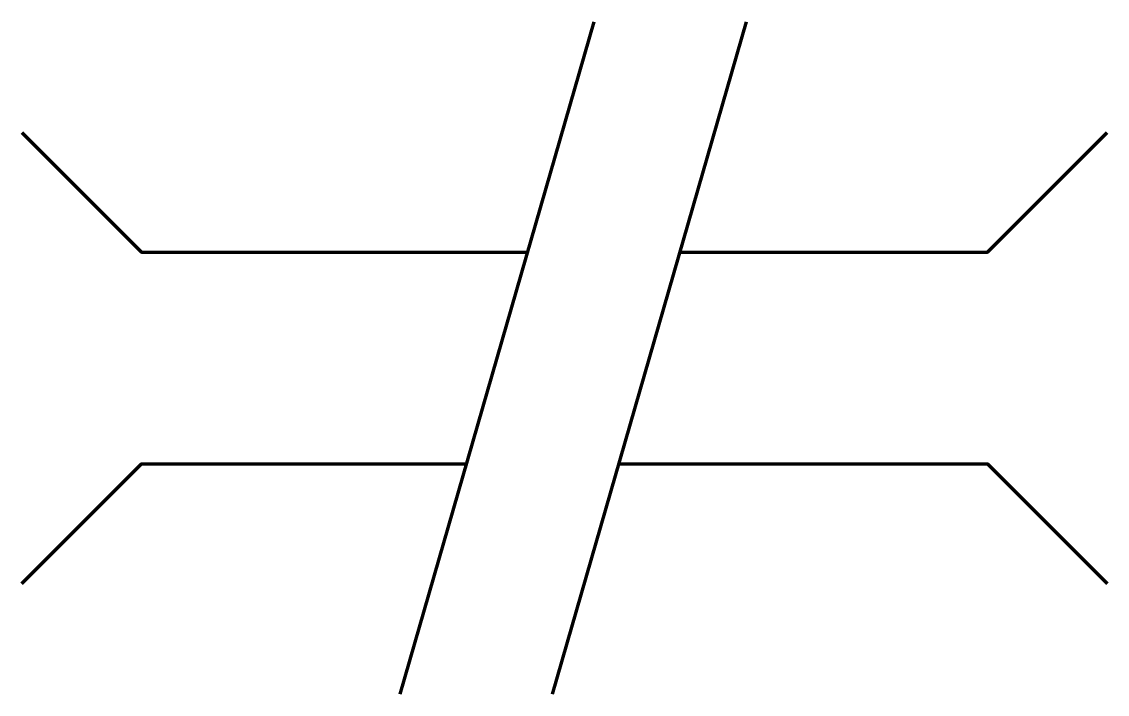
# Model space of a CAD drawing. Header units: inches. Extents: x 5.56 to 6.84, y 13.78 to 14.57.
import ezdxf

# ---------------------------------------------------------------- set-up
doc = ezdxf.new("R2010")
doc.units = ezdxf.units.IN
doc.header["$MEASUREMENT"] = 0
doc.layers.get('0').update_dxf_attribs({"lineweight": 100})

msp = doc.modelspace()

# ---------------------------------------------------------------- linework, layer by layer
at = {"linetype": 'ByBlock', "lineweight": 100}
for p, q in [((6.0063, 13.7763), (6.2355, 14.5706)), ((6.1866, 13.7763), (6.4158, 14.5706))]:
    msp.add_line(p, q, dxfattribs=at)
for points in [[(5.5592, 14.4399), (5.7006, 14.2985), (6.157, 14.2985)], [(6.3373, 14.2985), (6.7006, 14.2985), (6.842, 14.4399)], [(5.5592, 13.907), (5.7006, 14.0485), (6.0848, 14.0485)], [(6.2651, 14.0485), (6.7006, 14.0485), (6.842, 13.907)]]:
    msp.add_lwpolyline(points, dxfattribs=at)

doc.saveas('drawing.dxf')
